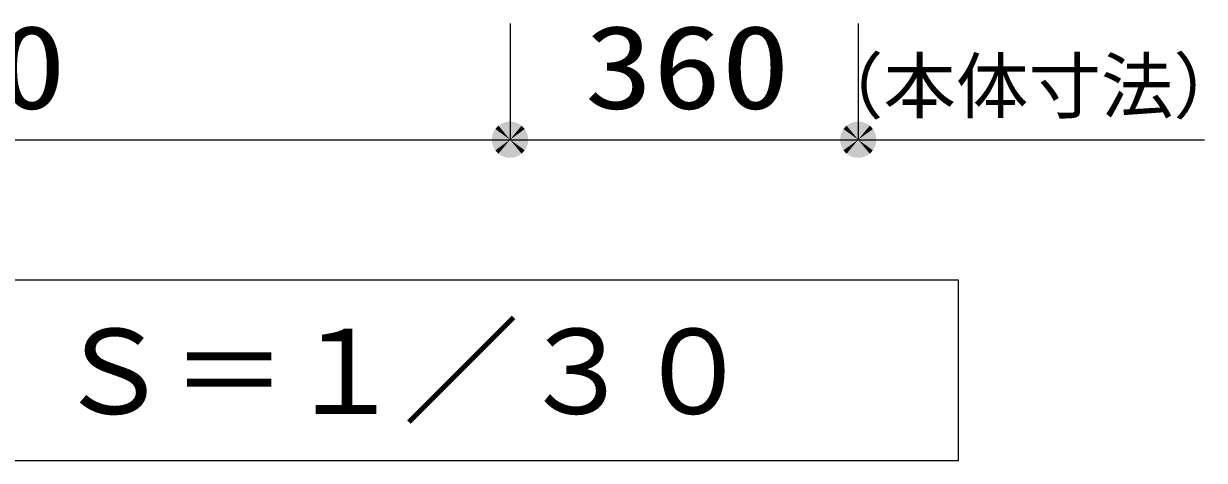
# Model space of a CAD drawing. Units: millimetres, scale not verified. Extents: x -8093 to 8093, y -5792 to 5792.
# Drawn here: x -59 to 1163, y -4812 to -4360 of the extents above; entities that cross this region are included whole.
import ezdxf
from ezdxf.enums import TextEntityAlignment as Align

# ---------------------------------------------------------------- set-up
doc = ezdxf.new("R2010")
doc.units = ezdxf.units.MM
doc.header["$LTSCALE"] = 30
doc.layers.add('0-1_00クル-フ-0躯体', color=3, linetype='Continuous', lineweight=25)
doc.layers.add('0-3_00クル-フ-6寸法', color=132, linetype='Continuous', lineweight=25)
doc.styles.add('ＭＳ ゴシック', font='')
doc.styles.get('ＭＳ ゴシック').set_extended_font_data('MS Gothic')

msp = doc.modelspace()

# ---------------------------------------------------------------- linework, layer by layer
at = {"layer": '0-1_00クル-フ-0躯体'}
msp.add_lwpolyline([(908.44, -4812), (908.44, -4625.69), (-1120.89, -4625.69), (-1120.89, -4812)], close=True, dxfattribs=at)
at = {"layer": '0-3_00クル-フ-6寸法', "color": 4}
for p, q in [((444.53, -4360.36), (444.53, -4480.36)), ((444.53, -4360.36), (444.53, -4480.36)), ((804.69, -4360.36), (804.69, -4480.36)), ((-755.47, -4480.36), (444.53, -4480.36)), ((444.53, -4480.36), (804.69, -4480.36)), ((804.69, -4480.36), (1162.86, -4480.36))]:
    msp.add_line(p, q, dxfattribs=at)
at = {"layer": '0-3_00クル-フ-6寸法'}
for points in [[(444.53, -4480.36), (428.1, -4471.33), (429.36, -4469.34)], [(444.53, -4480.36), (428.1, -4471.33), (429.36, -4469.34)], [(444.53, -4480.36), (429.36, -4469.34), (430.86, -4467.53)], [(444.53, -4480.36), (429.36, -4469.34), (430.86, -4467.53)], [(444.53, -4480.36), (430.86, -4467.53), (432.58, -4465.91)], [(444.53, -4480.36), (430.86, -4467.53), (432.58, -4465.91)], [(444.53, -4480.36), (432.58, -4465.91), (434.49, -4464.53)], [(444.53, -4480.36), (432.58, -4465.91), (434.49, -4464.53)], [(444.53, -4480.36), (434.49, -4464.53), (436.55, -4463.4)], [(444.53, -4480.36), (434.49, -4464.53), (436.55, -4463.4)], [(444.53, -4480.36), (436.55, -4463.4), (438.74, -4462.53)], [(444.53, -4480.36), (436.55, -4463.4), (438.74, -4462.53)], [(444.53, -4480.36), (438.74, -4462.53), (441.02, -4461.94)], [(444.53, -4480.36), (438.74, -4462.53), (441.02, -4461.94)], [(444.53, -4480.36), (441.02, -4461.94), (443.36, -4461.65)], [(444.53, -4480.36), (441.02, -4461.94), (443.36, -4461.65)], [(444.53, -4480.36), (443.36, -4461.65), (445.71, -4461.65)], [(444.53, -4480.36), (443.36, -4461.65), (445.71, -4461.65)], [(444.53, -4480.36), (445.71, -4461.65), (448.05, -4461.94)], [(444.53, -4480.36), (445.71, -4461.65), (448.05, -4461.94)], [(444.53, -4480.36), (448.05, -4461.94), (450.33, -4462.53)], [(444.53, -4480.36), (448.05, -4461.94), (450.33, -4462.53)], [(444.53, -4480.36), (450.33, -4462.53), (452.52, -4463.4)], [(444.53, -4480.36), (450.33, -4462.53), (452.52, -4463.4)], [(444.53, -4480.36), (452.52, -4463.4), (454.58, -4464.53)], [(444.53, -4480.36), (452.52, -4463.4), (454.58, -4464.53)], [(444.53, -4480.36), (454.58, -4464.53), (456.48, -4465.91)], [(444.53, -4480.36), (454.58, -4464.53), (456.48, -4465.91)], [(444.53, -4480.36), (456.48, -4465.91), (458.2, -4467.53)], [(444.53, -4480.36), (456.48, -4465.91), (458.2, -4467.53)], [(444.53, -4480.36), (458.2, -4467.53), (459.7, -4469.34)], [(444.53, -4480.36), (458.2, -4467.53), (459.7, -4469.34)], [(444.53, -4480.36), (459.7, -4469.34), (460.96, -4471.33)], [(444.53, -4480.36), (459.7, -4469.34), (460.96, -4471.33)], [(804.69, -4480.36), (788.26, -4471.33), (789.52, -4469.34)], [(804.69, -4480.36), (789.52, -4469.34), (791.02, -4467.53)], [(804.69, -4480.36), (791.02, -4467.53), (792.74, -4465.91)], [(804.69, -4480.36), (792.74, -4465.91), (794.64, -4464.53)], [(804.69, -4480.36), (794.64, -4464.53), (796.71, -4463.4)], [(804.69, -4480.36), (796.71, -4463.4), (798.89, -4462.53)], [(804.69, -4480.36), (798.89, -4462.53), (801.18, -4461.94)], [(804.69, -4480.36), (801.18, -4461.94), (803.51, -4461.65)], [(804.69, -4480.36), (803.51, -4461.65), (805.87, -4461.65)], [(804.69, -4480.36), (805.87, -4461.65), (808.2, -4461.94)], [(804.69, -4480.36), (808.2, -4461.94), (810.48, -4462.53)], [(804.69, -4480.36), (810.48, -4462.53), (812.67, -4463.4)], [(804.69, -4480.36), (812.67, -4463.4), (814.74, -4464.53)], [(804.69, -4480.36), (814.74, -4464.53), (816.64, -4465.91)], [(804.69, -4480.36), (816.64, -4465.91), (818.36, -4467.53)], [(804.69, -4480.36), (818.36, -4467.53), (819.86, -4469.34)], [(804.69, -4480.36), (819.86, -4469.34), (821.12, -4471.33)], [(444.53, -4480.36), (425.78, -4480.36), (425.93, -4478.01)], [(444.53, -4480.36), (425.78, -4480.36), (425.93, -4478.01)], [(444.53, -4480.36), (425.93, -4482.71), (425.78, -4480.36)], [(444.53, -4480.36), (425.93, -4482.71), (425.78, -4480.36)], [(444.53, -4480.36), (425.93, -4478.01), (426.37, -4475.7)], [(444.53, -4480.36), (425.93, -4478.01), (426.37, -4475.7)], [(444.53, -4480.36), (426.37, -4485.02), (425.93, -4482.71)], [(444.53, -4480.36), (426.37, -4485.02), (425.93, -4482.71)], [(444.53, -4480.36), (426.37, -4475.7), (427.1, -4473.46)], [(444.53, -4480.36), (426.37, -4475.7), (427.1, -4473.46)], [(444.53, -4480.36), (427.1, -4487.26), (426.37, -4485.02)], [(444.53, -4480.36), (427.1, -4487.26), (426.37, -4485.02)], [(444.53, -4480.36), (427.1, -4473.46), (428.1, -4471.33)], [(444.53, -4480.36), (427.1, -4473.46), (428.1, -4471.33)], [(444.53, -4480.36), (428.1, -4489.39), (427.1, -4487.26)], [(444.53, -4480.36), (428.1, -4489.39), (427.1, -4487.26)], [(444.53, -4480.36), (429.36, -4491.38), (428.1, -4489.39)], [(444.53, -4480.36), (429.36, -4491.38), (428.1, -4489.39)], [(444.53, -4480.36), (430.86, -4493.2), (429.36, -4491.38)], [(444.53, -4480.36), (430.86, -4493.2), (429.36, -4491.38)], [(444.53, -4480.36), (432.58, -4494.81), (430.86, -4493.2)], [(444.53, -4480.36), (432.58, -4494.81), (430.86, -4493.2)], [(444.53, -4480.36), (434.49, -4496.19), (432.58, -4494.81)], [(444.53, -4480.36), (434.49, -4496.19), (432.58, -4494.81)], [(444.53, -4480.36), (436.55, -4497.33), (434.49, -4496.19)], [(444.53, -4480.36), (436.55, -4497.33), (434.49, -4496.19)], [(444.53, -4480.36), (438.74, -4498.19), (436.55, -4497.33)], [(444.53, -4480.36), (438.74, -4498.19), (436.55, -4497.33)], [(444.53, -4480.36), (441.02, -4498.78), (438.74, -4498.19)], [(444.53, -4480.36), (441.02, -4498.78), (438.74, -4498.19)], [(444.53, -4480.36), (443.36, -4499.07), (441.02, -4498.78)], [(444.53, -4480.36), (443.36, -4499.07), (441.02, -4498.78)], [(444.53, -4480.36), (445.71, -4499.07), (443.36, -4499.07)], [(444.53, -4480.36), (445.71, -4499.07), (443.36, -4499.07)], [(444.53, -4480.36), (460.96, -4471.33), (461.97, -4473.46)], [(444.53, -4480.36), (460.96, -4471.33), (461.97, -4473.46)], [(444.53, -4480.36), (461.97, -4473.46), (462.69, -4475.7)], [(444.53, -4480.36), (461.97, -4473.46), (462.69, -4475.7)], [(444.53, -4480.36), (462.69, -4475.7), (463.13, -4478.01)], [(444.53, -4480.36), (462.69, -4475.7), (463.13, -4478.01)], [(444.53, -4480.36), (463.13, -4478.01), (463.28, -4480.36)], [(444.53, -4480.36), (463.13, -4478.01), (463.28, -4480.36)], [(444.53, -4480.36), (448.05, -4498.78), (445.71, -4499.07)], [(444.53, -4480.36), (450.33, -4498.19), (448.05, -4498.78)], [(444.53, -4480.36), (452.52, -4497.33), (450.33, -4498.19)], [(444.53, -4480.36), (454.58, -4496.19), (452.52, -4497.33)], [(444.53, -4480.36), (456.48, -4494.81), (454.58, -4496.19)], [(444.53, -4480.36), (458.2, -4493.2), (456.48, -4494.81)], [(444.53, -4480.36), (459.7, -4491.38), (458.2, -4493.2)], [(444.53, -4480.36), (460.96, -4489.39), (459.7, -4491.38)], [(444.53, -4480.36), (461.97, -4487.26), (460.96, -4489.39)], [(444.53, -4480.36), (462.69, -4485.02), (461.97, -4487.26)], [(444.53, -4480.36), (463.13, -4482.71), (462.69, -4485.02)], [(444.53, -4480.36), (463.28, -4480.36), (463.13, -4482.71)], [(444.53, -4480.36), (448.05, -4498.78), (445.71, -4499.07)], [(444.53, -4480.36), (450.33, -4498.19), (448.05, -4498.78)], [(444.53, -4480.36), (452.52, -4497.33), (450.33, -4498.19)], [(444.53, -4480.36), (454.58, -4496.19), (452.52, -4497.33)], [(444.53, -4480.36), (456.48, -4494.81), (454.58, -4496.19)], [(444.53, -4480.36), (458.2, -4493.2), (456.48, -4494.81)], [(444.53, -4480.36), (459.7, -4491.38), (458.2, -4493.2)], [(444.53, -4480.36), (460.96, -4489.39), (459.7, -4491.38)], [(444.53, -4480.36), (461.97, -4487.26), (460.96, -4489.39)], [(444.53, -4480.36), (462.69, -4485.02), (461.97, -4487.26)], [(444.53, -4480.36), (463.13, -4482.71), (462.69, -4485.02)], [(444.53, -4480.36), (463.28, -4480.36), (463.13, -4482.71)], [(804.69, -4480.36), (785.94, -4480.36), (786.09, -4478.01)], [(804.69, -4480.36), (786.09, -4482.71), (785.94, -4480.36)], [(804.69, -4480.36), (786.09, -4478.01), (786.53, -4475.7)], [(804.69, -4480.36), (786.53, -4485.02), (786.09, -4482.71)], [(804.69, -4480.36), (786.53, -4475.7), (787.26, -4473.46)], [(804.69, -4480.36), (787.26, -4487.26), (786.53, -4485.02)], [(804.69, -4480.36), (787.26, -4473.46), (788.26, -4471.33)], [(804.69, -4480.36), (788.26, -4489.39), (787.26, -4487.26)], [(804.69, -4480.36), (789.52, -4491.38), (788.26, -4489.39)], [(804.69, -4480.36), (791.02, -4493.2), (789.52, -4491.38)], [(804.69, -4480.36), (792.74, -4494.81), (791.02, -4493.2)], [(804.69, -4480.36), (794.64, -4496.19), (792.74, -4494.81)], [(804.69, -4480.36), (796.71, -4497.33), (794.64, -4496.19)], [(804.69, -4480.36), (798.89, -4498.19), (796.71, -4497.33)], [(804.69, -4480.36), (801.18, -4498.78), (798.89, -4498.19)], [(804.69, -4480.36), (803.51, -4499.07), (801.18, -4498.78)], [(804.69, -4480.36), (805.87, -4499.07), (803.51, -4499.07)], [(804.69, -4480.36), (821.12, -4471.33), (822.12, -4473.46)], [(804.69, -4480.36), (822.12, -4473.46), (822.85, -4475.7)], [(804.69, -4480.36), (822.85, -4475.7), (823.29, -4478.01)], [(804.69, -4480.36), (823.29, -4478.01), (823.44, -4480.36)], [(804.69, -4480.36), (808.2, -4498.78), (805.87, -4499.07)], [(804.69, -4480.36), (810.48, -4498.19), (808.2, -4498.78)], [(804.69, -4480.36), (812.67, -4497.33), (810.48, -4498.19)], [(804.69, -4480.36), (814.74, -4496.19), (812.67, -4497.33)], [(804.69, -4480.36), (816.64, -4494.81), (814.74, -4496.19)], [(804.69, -4480.36), (818.36, -4493.2), (816.64, -4494.81)], [(804.69, -4480.36), (819.86, -4491.38), (818.36, -4493.2)], [(804.69, -4480.36), (821.12, -4489.39), (819.86, -4491.38)], [(804.69, -4480.36), (822.12, -4487.26), (821.12, -4489.39)], [(804.69, -4480.36), (822.85, -4485.02), (822.12, -4487.26)], [(804.69, -4480.36), (823.29, -4482.71), (822.85, -4485.02)], [(804.69, -4480.36), (823.44, -4480.36), (823.29, -4482.71)]]:
    msp.add_solid(points, dxfattribs=at)

# ---------------------------------------------------------------- texts
at = {"layer": '0-1_00クル-フ-0躯体', "color": 4, "style": 'ＭＳ ゴシック'}
msp.add_text('Ｓ＝１／３０', height=87.98, dxfattribs=at).set_placement((-26.09, -4790.3), align=Align.BOTTOM_LEFT)
at = {"layer": '0-3_00クル-フ-6寸法', "color": 3, "style": 'ＭＳ ゴシック', "width": 1.2}
for s, p in [('1200', (-297.75, -4474.52)), ('360', (521.75, -4474.52))]:
    msp.add_text(s, height=86.66, dxfattribs=at).set_placement(p, align=Align.BOTTOM_LEFT)
at = {"layer": '0-3_00クル-フ-6寸法', "color": 4, "style": 'ＭＳ ゴシック'}
msp.add_text('（本体寸法）', height=54.99, dxfattribs=at).set_placement((755.81, -4468.87), align=Align.BOTTOM_LEFT)

doc.saveas('drawing.dxf')
